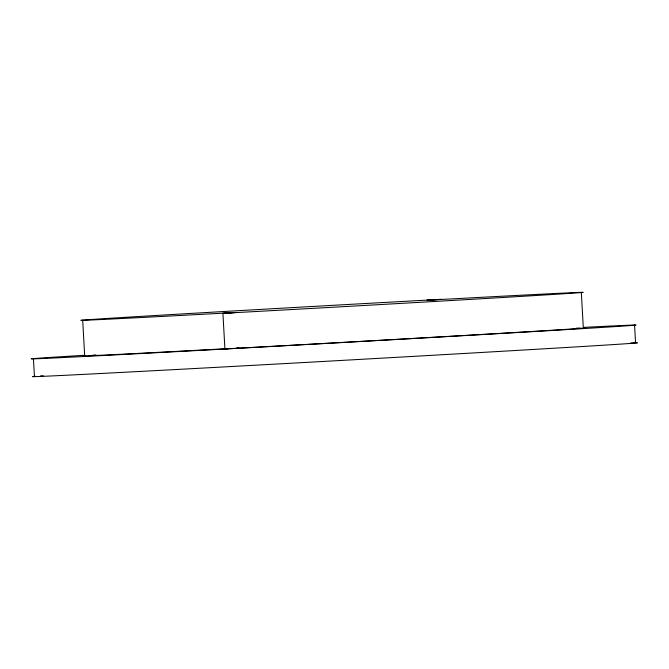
<?xml version="1.0" encoding="UTF-8"?>
<svg xmlns="http://www.w3.org/2000/svg" width="669" height="669" viewBox="0 0 669 669"><rect width="100%" height="100%" fill="white"/><g stroke="black" fill="none" stroke-linecap="round" stroke-linejoin="round"><path stroke-width="1" d="M92.857 355.139L95.96 354.921M222.919 313.318L236.993 312.415A258.527 0.903 -3.2 0 1 83.625 320.025L101.956 318.779A258.527 0.903 -3.2 0 1 441.105 299.344L427.023 300.239A258.527 0.903 -3.2 0 1 580.399 292.629L562.069 293.883A258.527 0.903 -3.2 0 1 222.919 313.318L224.909 348.917A258.527 0.903 -3.2 0 0 564.059 329.483L582.39 328.228A258.527 0.903 -3.2 0 0 583.318 327.944L581.328 292.345M224.909 348.917L227.928 348.725M236.977 348.148L238.984 348.014A258.527 0.903 -3.2 0 1 236.801 348.131M634.555 325L635.55 342.804A303.099 1.062 -3.2 0 1 330.829 361.026A303.099 1.062 -3.2 0 1 35.532 376.321M82.697 320.317L84.687 355.916M33.45 358.86L34.445 376.655M40.458 375.953A303.099 1.062 -3.2 0 1 43.276 375.761M630.758 342.971A303.099 1.062 -3.2 0 1 635.04 342.821M584.02 327.358A303.099 1.062 -3.2 0 1 534.548 331.515A303.099 1.062 -3.2 0 1 134.335 353.893A303.099 1.062 -3.2 0 1 83.332 355.348M576.109 328.22A258.527 0.903 -3.2 0 1 580.006 328.053M227 348.666A258.527 0.903 -3.2 0 1 85.615 355.632"/></g></svg>
